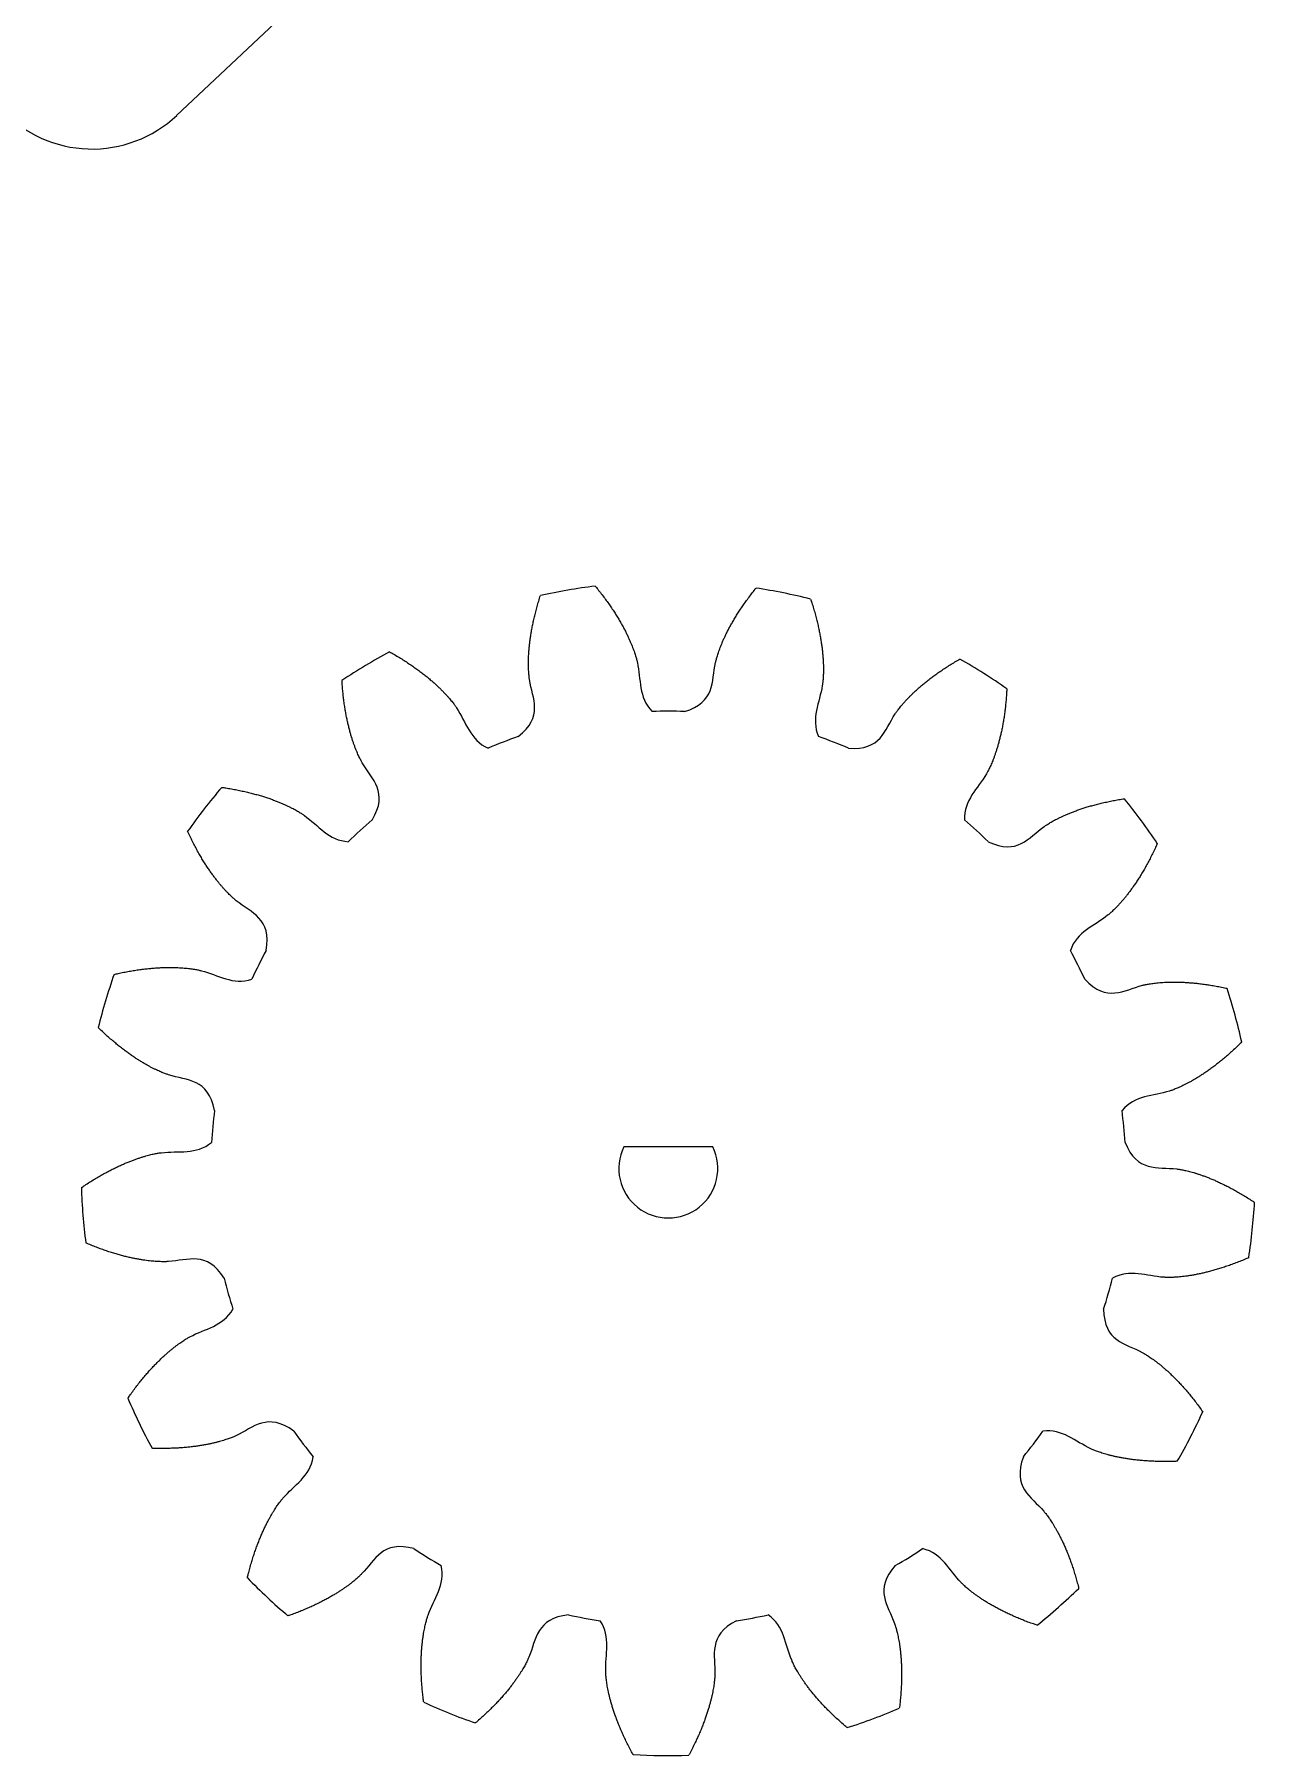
# Model space of a CAD drawing. Header units: millimetres. Extents: x -30 to 306, y -14 to 353.
# Drawn here: x 86.8 to 126.3, y 3.4 to 59.1 of the extents above; entities that cross this region are included whole.
import ezdxf

# ---------------------------------------------------------------- set-up
doc = ezdxf.new("R2010")
doc.units = ezdxf.units.MM

msp = doc.modelspace()

# ---------------------------------------------------------------- linework, layer by layer
at = {"color": 7, "linetype": 'Continuous', "lineweight": 25}
for p, q in [((91.414, 56.493), (100.881, 65.402)), ((108.76, 23.106), (105.883, 23.106))]:
    msp.add_line(p, q, dxfattribs=at)
for centre, radius, start, end in [((88.673, 59.405), 4, 223.2643, 313.2643), ((107.321, 22.406), 19, 97.1515, 102.5789), ((107.321, 22.406), 19, 75.975, 81.4025), ((107.321, 22.406), 19, 118.328, 123.7554), ((107.321, 22.406), 19, 54.7986, 60.226), ((107.321, 22.406), 14.801, 87.9862, 92.0138), ((107.321, 22.406), 14.801, 109.1627, 113.1903), ((107.321, 22.406), 14.801, 66.8097, 70.8373), ((107.321, 22.406), 19, 139.5044, 144.9319), ((107.321, 22.406), 19, 33.6221, 39.0495), ((107.321, 22.406), 14.801, 130.3391, 134.3668), ((107.321, 22.406), 14.801, 45.6332, 49.6609), ((107.321, 22.406), 14.801, 151.5156, 155.5432), ((107.321, 22.406), 14.801, 24.4568, 28.4844), ((107.321, 22.406), 19, 160.6809, 166.1084), ((107.321, 22.406), 19, 12.4456, 17.8731), ((107.321, 22.406), 14.801, 172.6921, 176.7197), ((107.321, 22.406), 14.801, 3.2803, 7.3079), ((107.321, 22.406), 1.6, 154.0555, 25.9445), ((107.321, 22.406), 19, 181.8574, 187.2848), ((107.321, 22.406), 19, 351.2692, 356.6966), ((107.321, 22.406), 14.801, 193.8685, 197.8962), ((107.321, 22.406), 14.801, 342.1038, 346.1315), ((107.321, 22.406), 19, 203.0339, 208.4613), ((107.321, 22.406), 19, 330.0927, 335.5201), ((107.321, 22.406), 14.801, 215.045, 219.0726), ((107.321, 22.406), 14.801, 320.9274, 324.955), ((107.321, 22.406), 14.801, 236.2215, 240.2491), ((107.321, 22.406), 14.801, 299.7509, 303.7785), ((107.321, 22.406), 19, 224.2103, 229.6378), ((107.321, 22.406), 19, 308.9162, 314.3436), ((107.321, 22.406), 14.801, 257.398, 261.4256), ((107.321, 22.406), 14.801, 278.5744, 282.602), ((107.321, 22.406), 19, 245.3868, 250.8142), ((107.321, 22.406), 19, 287.7397, 293.1672), ((107.321, 22.406), 19, 266.5633, 271.9907)]:
    msp.add_arc(centre, radius, start, end, dxfattribs=at)
for points, knots in [([(104.956, 41.258), (104.983, 41.225), (105.05, 41.142), (105.153, 41.012), (105.263, 40.866), (105.367, 40.724), (105.463, 40.585), (105.554, 40.45), (105.638, 40.318), (105.716, 40.189), (105.788, 40.065), (105.855, 39.945), (105.917, 39.829), (105.973, 39.718), (106.024, 39.612), (106.07, 39.51), (106.112, 39.413), (106.15, 39.321), (106.183, 39.235), (106.213, 39.154), (106.238, 39.078), (106.261, 39.008), (106.28, 38.944), (106.296, 38.885), (106.309, 38.833), (106.442, 38.261), (106.349, 37.659), (106.801, 37.197)], [0.5136791, 0.5136791, 0.5136791, 0.5136791, 0.5276248, 0.5479691, 0.5676237, 0.5865888, 0.6048641, 0.6224499, 0.6393459, 0.6555524, 0.6710692, 0.6858964, 0.700034, 0.7134819, 0.7262401, 0.7383088, 0.7496878, 0.7603771, 0.7703769, 0.779687, 0.7883074, 0.7962382, 0.8034794, 0.810031, 0.8158929, 0.8210652, 1, 1, 1, 1]), ([(102.463, 36.386), (103.297, 37.032), (102.917, 37.625), (102.824, 38.28), (102.817, 38.334), (102.811, 38.394), (102.806, 38.461), (102.801, 38.535), (102.798, 38.614), (102.796, 38.701), (102.796, 38.793), (102.798, 38.892), (102.802, 38.998), (102.808, 39.109), (102.818, 39.227), (102.83, 39.351), (102.845, 39.481), (102.864, 39.617), (102.887, 39.759), (102.914, 39.907), (102.944, 40.061), (102.98, 40.22), (103.02, 40.384), (103.064, 40.554), (103.114, 40.729), (103.155, 40.862), (103.179, 40.935), (103.183, 40.949)], [0, 0, 0, 0, 0.200836, 0.2059468, 0.2117389, 0.2182125, 0.2253675, 0.2332039, 0.2417218, 0.2509211, 0.2608018, 0.2713639, 0.2826075, 0.2945325, 0.307139, 0.3204268, 0.3343961, 0.3490468, 0.364379, 0.3803926, 0.3970876, 0.414464, 0.4325219, 0.4512612, 0.4706819, 0.490784, 0.4955055, 0.4955055, 0.4955055, 0.4955055]), ([(107.841, 37.197), (108.852, 37.498), (108.712, 38.188), (108.862, 38.833), (108.876, 38.885), (108.892, 38.944), (108.911, 39.008), (108.933, 39.078), (108.959, 39.154), (108.988, 39.235), (109.022, 39.321), (109.059, 39.413), (109.101, 39.51), (109.147, 39.612), (109.198, 39.718), (109.255, 39.829), (109.316, 39.945), (109.383, 40.065), (109.455, 40.189), (109.533, 40.318), (109.618, 40.45), (109.708, 40.585), (109.805, 40.724), (109.908, 40.866), (110.018, 41.012), (110.104, 41.12), (110.152, 41.181), (110.162, 41.192)], [0, 0, 0, 0, 0.200836, 0.2059468, 0.2117389, 0.2182125, 0.2253675, 0.2332039, 0.2417218, 0.2509211, 0.2608018, 0.2713639, 0.2826075, 0.2945325, 0.307139, 0.3204268, 0.3343961, 0.3490468, 0.364379, 0.3803926, 0.3970876, 0.414464, 0.4325219, 0.4512612, 0.4706819, 0.490784, 0.4955055, 0.4955055, 0.4955055, 0.4955055]), ([(111.926, 40.839), (111.939, 40.798), (111.972, 40.698), (112.021, 40.538), (112.071, 40.363), (112.116, 40.193), (112.156, 40.029), (112.191, 39.87), (112.222, 39.716), (112.249, 39.568), (112.271, 39.426), (112.29, 39.29), (112.306, 39.16), (112.318, 39.036), (112.327, 38.918), (112.334, 38.807), (112.338, 38.701), (112.34, 38.602), (112.339, 38.51), (112.338, 38.423), (112.334, 38.344), (112.33, 38.27), (112.324, 38.203), (112.318, 38.143), (112.312, 38.089), (112.229, 37.508), (111.925, 36.98), (112.18, 36.386)], [0.5136791, 0.5136791, 0.5136791, 0.5136791, 0.5276248, 0.5479691, 0.5676237, 0.5865888, 0.6048641, 0.6224499, 0.6393459, 0.6555524, 0.6710692, 0.6858964, 0.700034, 0.7134819, 0.7262401, 0.7383088, 0.7496878, 0.7603771, 0.7703769, 0.779687, 0.7883074, 0.7962382, 0.8034794, 0.810031, 0.8158929, 0.8210652, 1, 1, 1, 1]), ([(98.305, 39.13), (98.343, 39.109), (98.435, 39.057), (98.579, 38.972), (98.733, 38.876), (98.881, 38.781), (99.021, 38.686), (99.155, 38.593), (99.281, 38.5), (99.4, 38.409), (99.513, 38.319), (99.618, 38.231), (99.717, 38.145), (99.81, 38.062), (99.896, 37.981), (99.976, 37.903), (100.05, 37.828), (100.118, 37.756), (100.18, 37.687), (100.237, 37.622), (100.289, 37.561), (100.335, 37.504), (100.376, 37.451), (100.412, 37.402), (100.443, 37.358), (100.774, 36.873), (100.904, 36.278), (101.493, 36.011)], [0.5136791, 0.5136791, 0.5136791, 0.5136791, 0.5276248, 0.5479691, 0.5676237, 0.5865888, 0.6048641, 0.6224499, 0.6393459, 0.6555524, 0.6710692, 0.6858964, 0.700034, 0.7134819, 0.7262401, 0.7383088, 0.7496878, 0.7603771, 0.7703769, 0.779687, 0.7883074, 0.7962382, 0.8034794, 0.810031, 0.8158929, 0.8210652, 1, 1, 1, 1]), ([(113.15, 36.011), (114.201, 35.926), (114.32, 36.62), (114.692, 37.167), (114.724, 37.211), (114.76, 37.26), (114.801, 37.313), (114.847, 37.37), (114.898, 37.431), (114.955, 37.496), (115.017, 37.565), (115.086, 37.637), (115.159, 37.712), (115.239, 37.79), (115.326, 37.871), (115.418, 37.954), (115.517, 38.04), (115.623, 38.128), (115.735, 38.218), (115.855, 38.309), (115.981, 38.402), (116.114, 38.495), (116.255, 38.59), (116.402, 38.685), (116.557, 38.781), (116.676, 38.851), (116.743, 38.89), (116.756, 38.897)], [0, 0, 0, 0, 0.200836, 0.2059468, 0.2117389, 0.2182125, 0.2253675, 0.2332039, 0.2417218, 0.2509211, 0.2608018, 0.2713639, 0.2826075, 0.2945325, 0.307139, 0.3204268, 0.3343961, 0.3490468, 0.364379, 0.3803926, 0.3970876, 0.414464, 0.4325219, 0.4512612, 0.4706819, 0.490784, 0.4955055, 0.4955055, 0.4955055, 0.4955055]), ([(97.74, 33.687), (98.285, 34.591), (97.717, 35.006), (97.393, 35.584), (97.368, 35.631), (97.34, 35.686), (97.311, 35.746), (97.28, 35.813), (97.248, 35.886), (97.215, 35.966), (97.182, 36.052), (97.148, 36.145), (97.113, 36.245), (97.079, 36.351), (97.045, 36.464), (97.012, 36.584), (96.979, 36.711), (96.948, 36.845), (96.917, 36.986), (96.889, 37.133), (96.862, 37.287), (96.838, 37.448), (96.815, 37.616), (96.796, 37.791), (96.779, 37.972), (96.769, 38.11), (96.765, 38.188), (96.764, 38.202)], [0, 0, 0, 0, 0.200836, 0.2059468, 0.2117389, 0.2182125, 0.2253675, 0.2332039, 0.2417218, 0.2509211, 0.2608018, 0.2713639, 0.2826075, 0.2945325, 0.307139, 0.3204268, 0.3343961, 0.3490468, 0.364379, 0.3803926, 0.3970876, 0.414464, 0.4325219, 0.4512612, 0.4706819, 0.490784, 0.4955055, 0.4955055, 0.4955055, 0.4955055]), ([(118.274, 37.931), (118.272, 37.888), (118.266, 37.782), (118.254, 37.616), (118.237, 37.435), (118.218, 37.26), (118.196, 37.092), (118.171, 36.931), (118.144, 36.777), (118.116, 36.629), (118.086, 36.489), (118.054, 36.355), (118.022, 36.228), (117.988, 36.108), (117.954, 35.995), (117.92, 35.888), (117.886, 35.789), (117.852, 35.696), (117.818, 35.609), (117.785, 35.53), (117.753, 35.456), (117.723, 35.39), (117.693, 35.329), (117.666, 35.275), (117.64, 35.227), (117.353, 34.715), (116.879, 34.333), (116.902, 33.687)], [0.5136791, 0.5136791, 0.5136791, 0.5136791, 0.5276248, 0.5479691, 0.5676237, 0.5865888, 0.6048641, 0.6224499, 0.6393459, 0.6555524, 0.6710692, 0.6858964, 0.700034, 0.7134819, 0.7262401, 0.7383088, 0.7496878, 0.7603771, 0.7703769, 0.779687, 0.7883074, 0.7962382, 0.8034794, 0.810031, 0.8158929, 0.8210652, 1, 1, 1, 1]), ([(92.873, 34.744), (92.915, 34.738), (93.02, 34.722), (93.184, 34.695), (93.363, 34.662), (93.536, 34.626), (93.701, 34.589), (93.859, 34.549), (94.01, 34.509), (94.154, 34.467), (94.291, 34.424), (94.422, 34.38), (94.545, 34.336), (94.661, 34.291), (94.771, 34.247), (94.874, 34.203), (94.97, 34.16), (95.059, 34.117), (95.142, 34.076), (95.219, 34.036), (95.289, 33.997), (95.352, 33.96), (95.41, 33.926), (95.461, 33.893), (95.506, 33.863), (95.99, 33.531), (96.327, 33.023), (96.972, 32.986)], [0.5136791, 0.5136791, 0.5136791, 0.5136791, 0.5276248, 0.5479691, 0.5676237, 0.5865888, 0.6048641, 0.6224499, 0.6393459, 0.6555524, 0.6710692, 0.6858964, 0.700034, 0.7134819, 0.7262401, 0.7383088, 0.7496878, 0.7603771, 0.7703769, 0.779687, 0.7883074, 0.7962382, 0.8034794, 0.810031, 0.8158929, 0.8210652, 1, 1, 1, 1]), ([(117.671, 32.986), (118.621, 32.528), (118.982, 33.132), (119.527, 33.507), (119.572, 33.537), (119.624, 33.57), (119.681, 33.604), (119.745, 33.641), (119.815, 33.679), (119.891, 33.72), (119.974, 33.761), (120.063, 33.804), (120.16, 33.847), (120.262, 33.891), (120.372, 33.935), (120.488, 33.979), (120.612, 34.024), (120.742, 34.067), (120.879, 34.11), (121.023, 34.152), (121.175, 34.193), (121.333, 34.232), (121.498, 34.27), (121.67, 34.306), (121.849, 34.339), (121.985, 34.361), (122.062, 34.373), (122.077, 34.375)], [0, 0, 0, 0, 0.200836, 0.2059468, 0.2117389, 0.2182125, 0.2253675, 0.2332039, 0.2417218, 0.2509211, 0.2608018, 0.2713639, 0.2826075, 0.2945325, 0.307139, 0.3204268, 0.3343961, 0.3490468, 0.364379, 0.3803926, 0.3970876, 0.414464, 0.4325219, 0.4512612, 0.4706819, 0.490784, 0.4955055, 0.4955055, 0.4955055, 0.4955055]), ([(94.312, 29.464), (94.493, 30.503), (93.813, 30.686), (93.303, 31.107), (93.262, 31.143), (93.217, 31.183), (93.168, 31.229), (93.115, 31.28), (93.059, 31.337), (92.999, 31.399), (92.937, 31.468), (92.871, 31.542), (92.803, 31.623), (92.733, 31.709), (92.66, 31.803), (92.586, 31.903), (92.51, 32.009), (92.432, 32.123), (92.353, 32.243), (92.273, 32.37), (92.192, 32.504), (92.111, 32.645), (92.03, 32.794), (91.949, 32.95), (91.868, 33.113), (91.809, 33.238), (91.776, 33.309), (91.77, 33.322)], [0, 0, 0, 0, 0.200836, 0.2059468, 0.2117389, 0.2182125, 0.2253675, 0.2332039, 0.2417218, 0.2509211, 0.2608018, 0.2713639, 0.2826075, 0.2945325, 0.307139, 0.3204268, 0.3343961, 0.3490468, 0.364379, 0.3803926, 0.3970876, 0.414464, 0.4325219, 0.4512612, 0.4706819, 0.490784, 0.4955055, 0.4955055, 0.4955055, 0.4955055]), ([(123.143, 32.926), (123.125, 32.887), (123.082, 32.79), (123.01, 32.639), (122.929, 32.476), (122.848, 32.321), (122.767, 32.172), (122.686, 32.031), (122.605, 31.897), (122.525, 31.769), (122.446, 31.649), (122.369, 31.536), (122.292, 31.429), (122.218, 31.329), (122.145, 31.236), (122.075, 31.149), (122.007, 31.069), (121.942, 30.994), (121.879, 30.926), (121.82, 30.863), (121.763, 30.807), (121.711, 30.755), (121.661, 30.71), (121.616, 30.669), (121.575, 30.634), (121.123, 30.26), (120.542, 30.075), (120.331, 29.464)], [0.5136791, 0.5136791, 0.5136791, 0.5136791, 0.5276248, 0.5479691, 0.5676237, 0.5865888, 0.6048641, 0.6224499, 0.6393459, 0.6555524, 0.6710692, 0.6858964, 0.700034, 0.7134819, 0.7262401, 0.7383088, 0.7496878, 0.7603771, 0.7703769, 0.779687, 0.7883074, 0.7962382, 0.8034794, 0.810031, 0.8158929, 0.8210652, 1, 1, 1, 1]), ([(89.391, 28.691), (89.433, 28.701), (89.536, 28.724), (89.699, 28.758), (89.878, 28.792), (90.052, 28.821), (90.219, 28.846), (90.381, 28.866), (90.537, 28.883), (90.686, 28.896), (90.83, 28.905), (90.967, 28.911), (91.098, 28.915), (91.223, 28.915), (91.341, 28.914), (91.453, 28.91), (91.558, 28.904), (91.657, 28.897), (91.749, 28.888), (91.835, 28.878), (91.914, 28.868), (91.986, 28.856), (92.052, 28.845), (92.112, 28.833), (92.165, 28.822), (92.736, 28.686), (93.233, 28.334), (93.848, 28.533)], [0.5136791, 0.5136791, 0.5136791, 0.5136791, 0.5276248, 0.5479691, 0.5676237, 0.5865888, 0.6048641, 0.6224499, 0.6393459, 0.6555524, 0.6710692, 0.6858964, 0.700034, 0.7134819, 0.7262401, 0.7383088, 0.7496878, 0.7603771, 0.7703769, 0.779687, 0.7883074, 0.7962382, 0.8034794, 0.810031, 0.8158929, 0.8210652, 1, 1, 1, 1]), ([(120.794, 28.533), (121.514, 27.763), (122.069, 28.195), (122.713, 28.348), (122.766, 28.36), (122.826, 28.371), (122.892, 28.383), (122.964, 28.394), (123.044, 28.405), (123.129, 28.415), (123.222, 28.424), (123.32, 28.431), (123.426, 28.437), (123.537, 28.44), (123.656, 28.442), (123.78, 28.441), (123.911, 28.438), (124.048, 28.432), (124.192, 28.422), (124.342, 28.409), (124.497, 28.393), (124.659, 28.372), (124.826, 28.348), (125, 28.319), (125.179, 28.285), (125.314, 28.257), (125.39, 28.24), (125.404, 28.237)], [0, 0, 0, 0, 0.200836, 0.2059468, 0.2117389, 0.2182125, 0.2253675, 0.2332039, 0.2417218, 0.2509211, 0.2608018, 0.2713639, 0.2826075, 0.2945325, 0.307139, 0.3204268, 0.3343961, 0.3490468, 0.364379, 0.3803926, 0.3970876, 0.414464, 0.4325219, 0.4512612, 0.4706819, 0.490784, 0.4955055, 0.4955055, 0.4955055, 0.4955055]), ([(92.64, 24.288), (92.434, 25.322), (91.734, 25.247), (91.106, 25.456), (91.055, 25.474), (90.998, 25.495), (90.936, 25.52), (90.868, 25.549), (90.795, 25.581), (90.717, 25.618), (90.634, 25.659), (90.547, 25.705), (90.454, 25.756), (90.357, 25.811), (90.256, 25.872), (90.15, 25.938), (90.041, 26.01), (89.927, 26.088), (89.81, 26.171), (89.69, 26.261), (89.566, 26.357), (89.439, 26.46), (89.31, 26.569), (89.178, 26.685), (89.043, 26.807), (88.943, 26.903), (88.888, 26.957), (88.877, 26.967)], [0, 0, 0, 0, 0.200836, 0.2059468, 0.2117389, 0.2182125, 0.2253675, 0.2332039, 0.2417218, 0.2509211, 0.2608018, 0.2713639, 0.2826075, 0.2945325, 0.307139, 0.3204268, 0.3343961, 0.3490468, 0.364379, 0.3803926, 0.3970876, 0.414464, 0.4325219, 0.4512612, 0.4706819, 0.490784, 0.4955055, 0.4955055, 0.4955055, 0.4955055]), ([(125.875, 26.5), (125.844, 26.47), (125.769, 26.396), (125.648, 26.281), (125.514, 26.158), (125.381, 26.042), (125.252, 25.933), (125.125, 25.83), (125.002, 25.734), (124.881, 25.645), (124.764, 25.561), (124.651, 25.484), (124.541, 25.412), (124.436, 25.346), (124.334, 25.285), (124.237, 25.229), (124.145, 25.179), (124.057, 25.133), (123.974, 25.092), (123.896, 25.055), (123.823, 25.022), (123.755, 24.994), (123.693, 24.969), (123.636, 24.947), (123.585, 24.929), (123.028, 24.744), (122.42, 24.781), (122.002, 24.288)], [0.5136791, 0.5136791, 0.5136791, 0.5136791, 0.5276248, 0.5479691, 0.5676237, 0.5865888, 0.6048641, 0.6224499, 0.6393459, 0.6555524, 0.6710692, 0.6858964, 0.700034, 0.7134819, 0.7262401, 0.7383088, 0.7496878, 0.7603771, 0.7703769, 0.779687, 0.7883074, 0.7962382, 0.8034794, 0.810031, 0.8158929, 0.8210652, 1, 1, 1, 1]), ([(88.331, 21.79), (88.367, 21.814), (88.455, 21.873), (88.594, 21.964), (88.749, 22.06), (88.9, 22.149), (89.048, 22.233), (89.191, 22.31), (89.33, 22.382), (89.465, 22.448), (89.596, 22.509), (89.721, 22.564), (89.842, 22.615), (89.958, 22.66), (90.069, 22.701), (90.174, 22.738), (90.275, 22.771), (90.369, 22.8), (90.459, 22.825), (90.542, 22.847), (90.62, 22.866), (90.692, 22.881), (90.757, 22.894), (90.817, 22.905), (90.871, 22.913), (91.452, 22.993), (92.043, 22.845), (92.544, 23.252)], [0.5136791, 0.5136791, 0.5136791, 0.5136791, 0.5276248, 0.5479691, 0.5676237, 0.5865888, 0.6048641, 0.6224499, 0.6393459, 0.6555524, 0.6710692, 0.6858964, 0.700034, 0.7134819, 0.7262401, 0.7383088, 0.7496878, 0.7603771, 0.7703769, 0.779687, 0.7883074, 0.7962382, 0.8034794, 0.810031, 0.8158929, 0.8210652, 1, 1, 1, 1]), ([(122.098, 23.252), (122.491, 22.274), (123.165, 22.477), (123.821, 22.387), (123.874, 22.378), (123.934, 22.368), (124, 22.355), (124.072, 22.339), (124.149, 22.32), (124.233, 22.298), (124.322, 22.273), (124.417, 22.244), (124.517, 22.212), (124.622, 22.175), (124.733, 22.134), (124.849, 22.088), (124.97, 22.038), (125.096, 21.982), (125.226, 21.921), (125.361, 21.855), (125.5, 21.784), (125.644, 21.706), (125.791, 21.623), (125.942, 21.533), (126.097, 21.437), (126.213, 21.362), (126.277, 21.319), (126.29, 21.311)], [0, 0, 0, 0, 0.200836, 0.2059468, 0.2117389, 0.2182125, 0.2253675, 0.2332039, 0.2417218, 0.2509211, 0.2608018, 0.2713639, 0.2826075, 0.2945325, 0.307139, 0.3204268, 0.3343961, 0.3490468, 0.364379, 0.3803926, 0.3970876, 0.414464, 0.4325219, 0.4512612, 0.4706819, 0.490784, 0.4955055, 0.4955055, 0.4955055, 0.4955055]), ([(92.952, 18.858), (92.386, 19.748), (91.761, 19.424), (91.099, 19.392), (91.045, 19.391), (90.984, 19.39), (90.917, 19.391), (90.844, 19.393), (90.764, 19.397), (90.678, 19.403), (90.586, 19.412), (90.487, 19.423), (90.383, 19.436), (90.272, 19.453), (90.156, 19.473), (90.033, 19.497), (89.905, 19.524), (89.772, 19.556), (89.632, 19.591), (89.488, 19.631), (89.338, 19.676), (89.182, 19.726), (89.022, 19.781), (88.857, 19.841), (88.687, 19.907), (88.56, 19.96), (88.488, 19.99), (88.475, 19.996)], [0, 0, 0, 0, 0.200836, 0.2059468, 0.2117389, 0.2182125, 0.2253675, 0.2332039, 0.2417218, 0.2509211, 0.2608018, 0.2713639, 0.2826075, 0.2945325, 0.307139, 0.3204268, 0.3343961, 0.3490468, 0.364379, 0.3803926, 0.3970876, 0.414464, 0.4325219, 0.4512612, 0.4706819, 0.490784, 0.4955055, 0.4955055, 0.4955055, 0.4955055]), ([(126.101, 19.521), (126.062, 19.504), (125.964, 19.462), (125.81, 19.399), (125.641, 19.333), (125.476, 19.272), (125.315, 19.217), (125.16, 19.168), (125.01, 19.123), (124.866, 19.083), (124.726, 19.047), (124.592, 19.016), (124.464, 18.988), (124.342, 18.965), (124.226, 18.944), (124.115, 18.928), (124.01, 18.914), (123.912, 18.903), (123.82, 18.895), (123.734, 18.888), (123.654, 18.884), (123.58, 18.882), (123.513, 18.881), (123.453, 18.882), (123.398, 18.884), (122.812, 18.912), (122.259, 19.166), (121.691, 18.858)], [0.5136791, 0.5136791, 0.5136791, 0.5136791, 0.5276248, 0.5479691, 0.5676237, 0.5865888, 0.6048641, 0.6224499, 0.6393459, 0.6555524, 0.6710692, 0.6858964, 0.700034, 0.7134819, 0.7262401, 0.7383088, 0.7496878, 0.7603771, 0.7703769, 0.779687, 0.7883074, 0.7962382, 0.8034794, 0.810031, 0.8158929, 0.8210652, 1, 1, 1, 1]), ([(89.836, 14.971), (89.86, 15.007), (89.921, 15.094), (90.019, 15.229), (90.128, 15.374), (90.237, 15.512), (90.344, 15.643), (90.45, 15.767), (90.554, 15.885), (90.656, 15.995), (90.755, 16.098), (90.852, 16.196), (90.947, 16.286), (91.038, 16.371), (91.127, 16.449), (91.212, 16.522), (91.294, 16.588), (91.372, 16.65), (91.446, 16.705), (91.516, 16.756), (91.581, 16.801), (91.643, 16.842), (91.699, 16.878), (91.751, 16.909), (91.798, 16.936), (92.311, 17.221), (92.916, 17.296), (93.236, 17.857)], [0.5136791, 0.5136791, 0.5136791, 0.5136791, 0.5276248, 0.5479691, 0.5676237, 0.5865888, 0.6048641, 0.6224499, 0.6393459, 0.6555524, 0.6710692, 0.6858964, 0.700034, 0.7134819, 0.7262401, 0.7383088, 0.7496878, 0.7603771, 0.7703769, 0.779687, 0.7883074, 0.7962382, 0.8034794, 0.810031, 0.8158929, 0.8210652, 1, 1, 1, 1]), ([(121.406, 17.857), (121.419, 16.803), (122.121, 16.748), (122.7, 16.428), (122.747, 16.401), (122.798, 16.369), (122.855, 16.333), (122.916, 16.293), (122.982, 16.247), (123.052, 16.197), (123.126, 16.141), (123.204, 16.08), (123.286, 16.013), (123.371, 15.941), (123.459, 15.862), (123.551, 15.778), (123.645, 15.687), (123.743, 15.59), (123.842, 15.486), (123.944, 15.376), (124.048, 15.259), (124.154, 15.135), (124.261, 15.004), (124.37, 14.865), (124.479, 14.72), (124.56, 14.608), (124.605, 14.544), (124.613, 14.532)], [0, 0, 0, 0, 0.200836, 0.2059468, 0.2117389, 0.2182125, 0.2253675, 0.2332039, 0.2417218, 0.2509211, 0.2608018, 0.2713639, 0.2826075, 0.2945325, 0.307139, 0.3204268, 0.3343961, 0.3490468, 0.364379, 0.3803926, 0.3970876, 0.414464, 0.4325219, 0.4512612, 0.4706819, 0.490784, 0.4955055, 0.4955055, 0.4955055, 0.4955055]), ([(95.204, 13.906), (94.354, 14.532), (93.888, 14.005), (93.283, 13.736), (93.233, 13.715), (93.177, 13.692), (93.114, 13.669), (93.045, 13.644), (92.969, 13.619), (92.887, 13.594), (92.797, 13.568), (92.702, 13.543), (92.599, 13.518), (92.49, 13.494), (92.374, 13.47), (92.252, 13.448), (92.122, 13.427), (91.986, 13.408), (91.843, 13.391), (91.694, 13.376), (91.538, 13.364), (91.375, 13.355), (91.206, 13.348), (91.03, 13.345), (90.848, 13.345), (90.71, 13.348), (90.632, 13.35), (90.618, 13.351)], [0, 0, 0, 0, 0.200836, 0.2059468, 0.2117389, 0.2182125, 0.2253675, 0.2332039, 0.2417218, 0.2509211, 0.2608018, 0.2713639, 0.2826075, 0.2945325, 0.307139, 0.3204268, 0.3343961, 0.3490468, 0.364379, 0.3803926, 0.3970876, 0.414464, 0.4325219, 0.4512612, 0.4706819, 0.490784, 0.4955055, 0.4955055, 0.4955055, 0.4955055]), ([(123.791, 12.932), (123.748, 12.93), (123.642, 12.926), (123.476, 12.923), (123.294, 12.923), (123.118, 12.926), (122.949, 12.933), (122.786, 12.942), (122.63, 12.954), (122.48, 12.969), (122.338, 12.986), (122.202, 13.005), (122.072, 13.026), (121.95, 13.048), (121.834, 13.072), (121.725, 13.096), (121.622, 13.121), (121.526, 13.146), (121.437, 13.172), (121.355, 13.197), (121.279, 13.222), (121.21, 13.247), (121.147, 13.27), (121.09, 13.293), (121.04, 13.314), (120.504, 13.552), (120.08, 13.989), (119.439, 13.906)], [0.5136791, 0.5136791, 0.5136791, 0.5136791, 0.5276248, 0.5479691, 0.5676237, 0.5865888, 0.6048641, 0.6224499, 0.6393459, 0.6555524, 0.6710692, 0.6858964, 0.700034, 0.7134819, 0.7262401, 0.7383088, 0.7496878, 0.7603771, 0.7703769, 0.779687, 0.7883074, 0.7962382, 0.8034794, 0.810031, 0.8158929, 0.8210652, 1, 1, 1, 1]), ([(93.702, 9.157), (93.712, 9.199), (93.737, 9.302), (93.78, 9.463), (93.829, 9.638), (93.881, 9.806), (93.933, 9.967), (93.987, 10.121), (94.042, 10.268), (94.097, 10.407), (94.152, 10.54), (94.208, 10.666), (94.263, 10.784), (94.318, 10.896), (94.372, 11.001), (94.425, 11.1), (94.477, 11.191), (94.528, 11.277), (94.577, 11.355), (94.624, 11.428), (94.669, 11.494), (94.711, 11.554), (94.751, 11.608), (94.788, 11.656), (94.822, 11.698), (95.198, 12.149), (95.735, 12.437), (95.83, 13.076)], [0.5136791, 0.5136791, 0.5136791, 0.5136791, 0.5276248, 0.5479691, 0.5676237, 0.5865888, 0.6048641, 0.6224499, 0.6393459, 0.6555524, 0.6710692, 0.6858964, 0.700034, 0.7134819, 0.7262401, 0.7383088, 0.7496878, 0.7603771, 0.7703769, 0.779687, 0.7883074, 0.7962382, 0.8034794, 0.810031, 0.8158929, 0.8210652, 1, 1, 1, 1]), ([(118.812, 13.076), (118.443, 12.088), (119.078, 11.784), (119.502, 11.276), (119.536, 11.234), (119.573, 11.186), (119.613, 11.132), (119.655, 11.072), (119.7, 11.006), (119.747, 10.933), (119.796, 10.855), (119.846, 10.769), (119.898, 10.678), (119.952, 10.579), (120.006, 10.474), (120.061, 10.362), (120.116, 10.244), (120.172, 10.118), (120.227, 9.985), (120.282, 9.846), (120.337, 9.699), (120.391, 9.545), (120.443, 9.384), (120.495, 9.216), (120.544, 9.041), (120.579, 8.907), (120.598, 8.832), (120.601, 8.817)], [0, 0, 0, 0, 0.200836, 0.2059468, 0.2117389, 0.2182125, 0.2253675, 0.2332039, 0.2417218, 0.2509211, 0.2608018, 0.2713639, 0.2826075, 0.2945325, 0.307139, 0.3204268, 0.3343961, 0.3490468, 0.364379, 0.3803926, 0.3970876, 0.414464, 0.4325219, 0.4512612, 0.4706819, 0.490784, 0.4955055, 0.4955055, 0.4955055, 0.4955055]), ([(99.092, 10.103), (98.074, 10.379), (97.83, 9.719), (97.363, 9.25), (97.324, 9.212), (97.28, 9.171), (97.23, 9.126), (97.174, 9.079), (97.112, 9.028), (97.044, 8.974), (96.971, 8.918), (96.89, 8.86), (96.804, 8.8), (96.711, 8.738), (96.611, 8.674), (96.505, 8.609), (96.392, 8.543), (96.272, 8.476), (96.145, 8.409), (96.011, 8.341), (95.87, 8.273), (95.722, 8.205), (95.566, 8.138), (95.404, 8.071), (95.234, 8.006), (95.104, 7.959), (95.03, 7.933), (95.017, 7.928)], [0, 0, 0, 0, 0.200836, 0.2059468, 0.2117389, 0.2182125, 0.2253675, 0.2332039, 0.2417218, 0.2509211, 0.2608018, 0.2713639, 0.2826075, 0.2945325, 0.307139, 0.3204268, 0.3343961, 0.3490468, 0.364379, 0.3803926, 0.3970876, 0.414464, 0.4325219, 0.4512612, 0.4706819, 0.490784, 0.4955055, 0.4955055, 0.4955055, 0.4955055]), ([(119.257, 7.622), (119.216, 7.636), (119.116, 7.671), (118.959, 7.727), (118.789, 7.793), (118.627, 7.86), (118.471, 7.927), (118.323, 7.995), (118.182, 8.063), (118.048, 8.13), (117.921, 8.198), (117.801, 8.265), (117.688, 8.331), (117.582, 8.396), (117.482, 8.459), (117.389, 8.522), (117.302, 8.582), (117.222, 8.64), (117.148, 8.696), (117.081, 8.749), (117.019, 8.8), (116.963, 8.848), (116.913, 8.893), (116.869, 8.934), (116.83, 8.972), (116.416, 9.388), (116.178, 9.948), (115.55, 10.103)], [0.5136791, 0.5136791, 0.5136791, 0.5136791, 0.5276248, 0.5479691, 0.5676237, 0.5865888, 0.6048641, 0.6224499, 0.6393459, 0.6555524, 0.6710692, 0.6858964, 0.700034, 0.7134819, 0.7262401, 0.7383088, 0.7496878, 0.7603771, 0.7703769, 0.779687, 0.7883074, 0.7962382, 0.8034794, 0.810031, 0.8158929, 0.8210652, 1, 1, 1, 1]), ([(99.408, 5.132), (99.402, 5.175), (99.388, 5.28), (99.369, 5.445), (99.353, 5.626), (99.34, 5.802), (99.331, 5.971), (99.325, 6.134), (99.323, 6.29), (99.324, 6.44), (99.328, 6.584), (99.334, 6.721), (99.343, 6.852), (99.354, 6.976), (99.366, 7.094), (99.38, 7.205), (99.396, 7.309), (99.412, 7.407), (99.429, 7.498), (99.447, 7.582), (99.465, 7.66), (99.483, 7.731), (99.501, 7.796), (99.518, 7.854), (99.534, 7.906), (99.722, 8.462), (100.118, 8.925), (99.977, 9.555)], [0.5136791, 0.5136791, 0.5136791, 0.5136791, 0.5276248, 0.5479691, 0.5676237, 0.5865888, 0.6048641, 0.6224499, 0.6393459, 0.6555524, 0.6710692, 0.6858964, 0.700034, 0.7134819, 0.7262401, 0.7383088, 0.7496878, 0.7603771, 0.7703769, 0.779687, 0.7883074, 0.7962382, 0.8034794, 0.810031, 0.8158929, 0.8210652, 1, 1, 1, 1]), ([(114.666, 9.555), (113.965, 8.767), (114.447, 8.255), (114.659, 7.628), (114.675, 7.576), (114.692, 7.518), (114.71, 7.453), (114.728, 7.382), (114.746, 7.304), (114.764, 7.219), (114.781, 7.128), (114.797, 7.031), (114.813, 6.926), (114.827, 6.815), (114.839, 6.698), (114.85, 6.574), (114.859, 6.443), (114.865, 6.306), (114.869, 6.162), (114.87, 6.012), (114.868, 5.855), (114.862, 5.692), (114.853, 5.523), (114.84, 5.348), (114.823, 5.167), (114.808, 5.029), (114.798, 4.952), (114.796, 4.938)], [0, 0, 0, 0, 0.200836, 0.2059468, 0.2117389, 0.2182125, 0.2253675, 0.2332039, 0.2417218, 0.2509211, 0.2608018, 0.2713639, 0.2826075, 0.2945325, 0.307139, 0.3204268, 0.3343961, 0.3490468, 0.364379, 0.3803926, 0.3970876, 0.414464, 0.4325219, 0.4512612, 0.4706819, 0.490784, 0.4955055, 0.4955055, 0.4955055, 0.4955055]), ([(104.092, 7.961), (103.043, 7.851), (103.054, 7.147), (102.788, 6.541), (102.765, 6.492), (102.739, 6.437), (102.708, 6.378), (102.673, 6.313), (102.634, 6.243), (102.59, 6.169), (102.542, 6.09), (102.488, 6.007), (102.429, 5.919), (102.365, 5.828), (102.295, 5.733), (102.219, 5.634), (102.138, 5.531), (102.05, 5.425), (101.956, 5.317), (101.855, 5.205), (101.748, 5.091), (101.635, 4.974), (101.514, 4.855), (101.386, 4.734), (101.252, 4.612), (101.148, 4.521), (101.088, 4.47), (101.077, 4.461)], [0, 0, 0, 0, 0.200836, 0.2059468, 0.2117389, 0.2182125, 0.2253675, 0.2332039, 0.2417218, 0.2509211, 0.2608018, 0.2713639, 0.2826075, 0.2945325, 0.307139, 0.3204268, 0.3343961, 0.3490468, 0.364379, 0.3803926, 0.3970876, 0.414464, 0.4325219, 0.4512612, 0.4706819, 0.490784, 0.4955055, 0.4955055, 0.4955055, 0.4955055]), ([(113.11, 4.309), (113.077, 4.337), (112.996, 4.405), (112.871, 4.515), (112.736, 4.637), (112.609, 4.758), (112.488, 4.877), (112.374, 4.993), (112.267, 5.108), (112.167, 5.219), (112.073, 5.328), (111.985, 5.434), (111.904, 5.536), (111.828, 5.635), (111.758, 5.731), (111.694, 5.822), (111.635, 5.91), (111.581, 5.993), (111.532, 6.072), (111.489, 6.146), (111.449, 6.216), (111.415, 6.28), (111.384, 6.34), (111.357, 6.395), (111.335, 6.444), (111.099, 6.981), (111.08, 7.59), (110.551, 7.961)], [0.5136791, 0.5136791, 0.5136791, 0.5136791, 0.5276248, 0.5479691, 0.5676237, 0.5865888, 0.6048641, 0.6224499, 0.6393459, 0.6555524, 0.6710692, 0.6858964, 0.700034, 0.7134819, 0.7262401, 0.7383088, 0.7496878, 0.7603771, 0.7703769, 0.779687, 0.7883074, 0.7962382, 0.8034794, 0.810031, 0.8158929, 0.8210652, 1, 1, 1, 1]), ([(106.182, 3.44), (106.161, 3.477), (106.111, 3.57), (106.033, 3.718), (105.952, 3.881), (105.877, 4.04), (105.807, 4.194), (105.743, 4.344), (105.685, 4.489), (105.631, 4.629), (105.583, 4.765), (105.539, 4.895), (105.5, 5.02), (105.465, 5.14), (105.435, 5.254), (105.408, 5.363), (105.384, 5.465), (105.364, 5.562), (105.348, 5.653), (105.334, 5.739), (105.322, 5.818), (105.313, 5.891), (105.306, 5.957), (105.301, 6.018), (105.298, 6.072), (105.272, 6.658), (105.474, 7.233), (105.115, 7.77)], [0.5136791, 0.5136791, 0.5136791, 0.5136791, 0.5276248, 0.5479691, 0.5676237, 0.5865888, 0.6048641, 0.6224499, 0.6393459, 0.6555524, 0.6710692, 0.6858964, 0.700034, 0.7134819, 0.7262401, 0.7383088, 0.7496878, 0.7603771, 0.7703769, 0.779687, 0.7883074, 0.7962382, 0.8034794, 0.810031, 0.8158929, 0.8210652, 1, 1, 1, 1]), ([(109.528, 7.77), (108.59, 7.288), (108.854, 6.636), (108.825, 5.975), (108.822, 5.921), (108.816, 5.86), (108.81, 5.793), (108.8, 5.721), (108.789, 5.641), (108.775, 5.556), (108.758, 5.465), (108.738, 5.368), (108.715, 5.265), (108.688, 5.157), (108.657, 5.043), (108.622, 4.923), (108.583, 4.798), (108.54, 4.668), (108.491, 4.532), (108.438, 4.392), (108.38, 4.247), (108.316, 4.097), (108.246, 3.942), (108.171, 3.784), (108.089, 3.621), (108.025, 3.498), (107.988, 3.43), (107.981, 3.417)], [0, 0, 0, 0, 0.200836, 0.2059468, 0.2117389, 0.2182125, 0.2253675, 0.2332039, 0.2417218, 0.2509211, 0.2608018, 0.2713639, 0.2826075, 0.2945325, 0.307139, 0.3204268, 0.3343961, 0.3490468, 0.364379, 0.3803926, 0.3970876, 0.414464, 0.4325219, 0.4512612, 0.4706819, 0.490784, 0.4955055, 0.4955055, 0.4955055, 0.4955055])]:
    msp.add_open_spline(points, degree=3, knots=knots, dxfattribs=at)

doc.saveas('drawing.dxf')
